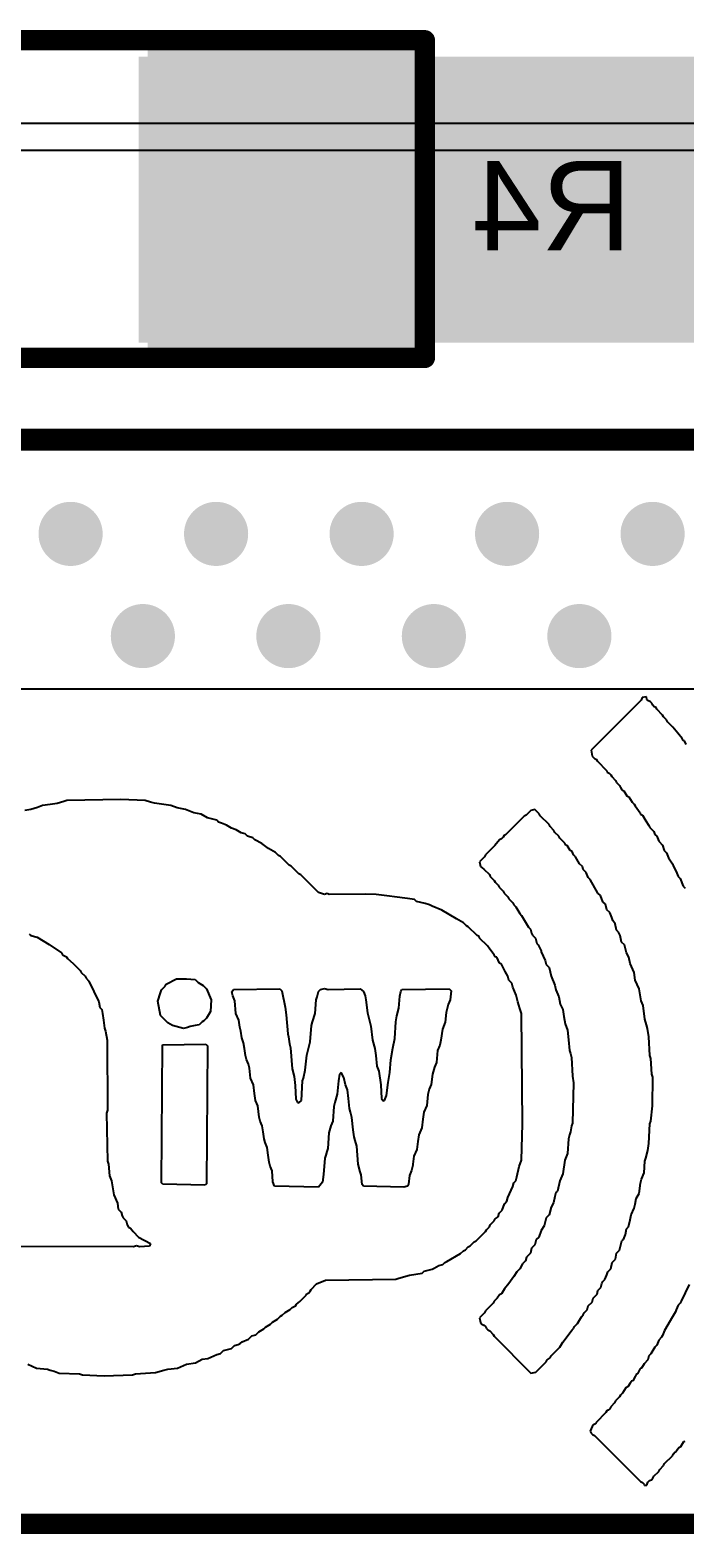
# Model space of a CAD drawing. Header units: millimetres. Extents: x -6 to 110, y 0 to 86.
# Drawn here: x 24.98 to 29.06, y -0.16 to 9.22 of the extents above; entities that cross this region are included whole.
import ezdxf

# ---------------------------------------------------------------- set-up
doc = ezdxf.new("R2010")
doc.units = ezdxf.units.MM
for name, color, linetype in [('BottomLayer', 5, 'Continuous'), ('BottomOverlay', 54, 'Continuous'), ('BottomPaste', 16, 'Continuous'), ('BottomSolder', 6, 'Continuous'), ('Mechanical2', 216, 'Continuous'), ('MidLayer1', 16, 'Continuous'), ('MidLayer2', 76, 'Continuous'), ('TopLayer', 1, 'Continuous'), ('TopOverlay', 2, 'Continuous'), ('ViaHoleLayer', 16, 'Continuous')]:
    doc.layers.add(name, color=color, linetype=linetype)
doc.styles.add('Arial', font='', dxfattribs={"height": 0.2})
doc.styles.get('Arial').set_extended_font_data('Arial')

# ---------------------------------------------------------------- blocks, each defined once
blk = doc.blocks.new('SMDRI127_471MT_16')
at = {"layer": 'TopOverlay', "const_width": 0.127}
blk.add_lwpolyline([(-6.35, -6.2738), (6.3246, -6.2738)], dxfattribs=at)
blk = doc.blocks.new('R___1206_B_31')
at = {"layer": 'BottomLayer'}
for points in [[(-2.032, 0.889), (-0.508, 0.889), (-0.508, -0.889), (-2.032, -0.889)], [(0.508, 0.889), (2.032, 0.889), (2.032, -0.889), (0.508, -0.889)]]:
    blk.add_hatch(color=5, dxfattribs=at).paths.add_polyline_path(points)
at = {"layer": 'BottomPaste'}
for points in [[(-2.032, 0.889), (-0.508, 0.889), (-0.508, -0.889), (-2.032, -0.889)], [(0.508, 0.889), (2.032, 0.889), (2.032, -0.889), (0.508, -0.889)]]:
    blk.add_hatch(color=16, dxfattribs=at).paths.add_polyline_path(points)
at = {"layer": 'BottomSolder'}
for points in [[(-2.1336, 0.9906), (-0.4064, 0.9906), (-0.4064, -0.9906), (-2.1336, -0.9906)], [(0.4064, 0.9906), (2.1336, 0.9906), (2.1336, -0.9906), (0.4064, -0.9906)]]:
    blk.add_hatch(color=6, dxfattribs=at).paths.add_polyline_path(points)
at = {"layer": 'BottomOverlay', "const_width": 0.127}
for points in [[(-2.1336, -0.9906), (-2.1336, 0.9906)], [(-2.1336, 0.9906), (2.1336, 0.9906)], [(2.1336, -0.9906), (2.1336, 0.9906)], [(-2.1336, -0.9906), (2.1336, -0.9906)]]:
    blk.add_lwpolyline(points, dxfattribs=at)
at = {"layer": 'BottomOverlay', "const_width": 0.0635}
for points in [[(-2.16535, 0.9906, 1), (-2.10185, 0.9906, 1)], [(-2.16535, 0.9906, 1), (-2.10185, 0.9906, 1)], [(2.10185, 0.9906, 1), (2.16535, 0.9906, 1)], [(2.10185, 0.9906, 1), (2.16535, 0.9906, 1)], [(-2.16535, -0.9906, 1), (-2.10185, -0.9906, 1)], [(-2.16535, -0.9906, 1), (-2.10185, -0.9906, 1)], [(2.10185, -0.9906, 1), (2.16535, -0.9906, 1)], [(2.10185, -0.9906, 1), (2.16535, -0.9906, 1)]]:
    blk.add_lwpolyline(points, format="xyb", close=True, dxfattribs=at)

msp = doc.modelspace()

# ---------------------------------------------------------------- hatches: boundary and pattern name
at = {"layer": 'BottomLayer'}
msp.add_hatch(color=5, dxfattribs=at).paths.add_polyline_path([(25.6556, 7.2664), (36.5351, 7.2664), (36.5351, 9.0504), (25.6556, 9.0504)])
h = msp.add_hatch(color=5, dxfattribs=at)
edge = h.paths.add_edge_path()
edge.add_arc((25.2315, 6.073), 0.2, 0, 360)
h = msp.add_hatch(color=5, dxfattribs=at)
edge = h.paths.add_edge_path()
edge.add_arc((26.1386, 6.073), 0.2, 0, 360)
h = msp.add_hatch(color=5, dxfattribs=at)
edge = h.paths.add_edge_path()
edge.add_arc((27.0457, 6.073), 0.2, 0, 360)
h = msp.add_hatch(color=5, dxfattribs=at)
edge = h.paths.add_edge_path()
edge.add_arc((27.9528, 6.073), 0.2, 0, 360)
h = msp.add_hatch(color=5, dxfattribs=at)
edge = h.paths.add_edge_path()
edge.add_arc((28.8599, 6.073), 0.2, 0, 360)
h = msp.add_hatch(color=5, dxfattribs=at)
edge = h.paths.add_edge_path()
edge.add_arc((25.6821, 5.4356), 0.2, 0, 360)
h = msp.add_hatch(color=5, dxfattribs=at)
edge = h.paths.add_edge_path()
edge.add_arc((26.5892, 5.4356), 0.2, 0, 360)
h = msp.add_hatch(color=5, dxfattribs=at)
edge = h.paths.add_edge_path()
edge.add_arc((27.4963, 5.4356), 0.2, 0, 360)
h = msp.add_hatch(color=5, dxfattribs=at)
edge = h.paths.add_edge_path()
edge.add_arc((28.4034, 5.4356), 0.2, 0, 360)
at = {"layer": 'MidLayer1'}
h = msp.add_hatch(color=16, dxfattribs=at)
edge = h.paths.add_edge_path()
edge.add_arc((25.2315, 6.073), 0.2, 0, 360)
h = msp.add_hatch(color=16, dxfattribs=at)
edge = h.paths.add_edge_path()
edge.add_arc((26.1386, 6.073), 0.2, 0, 360)
h = msp.add_hatch(color=16, dxfattribs=at)
edge = h.paths.add_edge_path()
edge.add_arc((27.0457, 6.073), 0.2, 0, 360)
h = msp.add_hatch(color=16, dxfattribs=at)
edge = h.paths.add_edge_path()
edge.add_arc((27.9528, 6.073), 0.2, 0, 360)
h = msp.add_hatch(color=16, dxfattribs=at)
edge = h.paths.add_edge_path()
edge.add_arc((28.8599, 6.073), 0.2, 0, 360)
h = msp.add_hatch(color=16, dxfattribs=at)
edge = h.paths.add_edge_path()
edge.add_arc((25.6821, 5.4356), 0.2, 0, 360)
h = msp.add_hatch(color=16, dxfattribs=at)
edge = h.paths.add_edge_path()
edge.add_arc((26.5892, 5.4356), 0.2, 0, 360)
h = msp.add_hatch(color=16, dxfattribs=at)
edge = h.paths.add_edge_path()
edge.add_arc((27.4963, 5.4356), 0.2, 0, 360)
h = msp.add_hatch(color=16, dxfattribs=at)
edge = h.paths.add_edge_path()
edge.add_arc((28.4034, 5.4356), 0.2, 0, 360)
at = {"layer": 'MidLayer2'}
h = msp.add_hatch(color=76, dxfattribs=at)
edge = h.paths.add_edge_path()
edge.add_arc((25.2315, 6.073), 0.2, 0, 360)
h = msp.add_hatch(color=76, dxfattribs=at)
edge = h.paths.add_edge_path()
edge.add_arc((26.1386, 6.073), 0.2, 0, 360)
h = msp.add_hatch(color=76, dxfattribs=at)
edge = h.paths.add_edge_path()
edge.add_arc((27.0457, 6.073), 0.2, 0, 360)
h = msp.add_hatch(color=76, dxfattribs=at)
edge = h.paths.add_edge_path()
edge.add_arc((27.9528, 6.073), 0.2, 0, 360)
h = msp.add_hatch(color=76, dxfattribs=at)
edge = h.paths.add_edge_path()
edge.add_arc((28.8599, 6.073), 0.2, 0, 360)
h = msp.add_hatch(color=76, dxfattribs=at)
edge = h.paths.add_edge_path()
edge.add_arc((25.6821, 5.4356), 0.2, 0, 360)
h = msp.add_hatch(color=76, dxfattribs=at)
edge = h.paths.add_edge_path()
edge.add_arc((26.5892, 5.4356), 0.2, 0, 360)
h = msp.add_hatch(color=76, dxfattribs=at)
edge = h.paths.add_edge_path()
edge.add_arc((27.4963, 5.4356), 0.2, 0, 360)
h = msp.add_hatch(color=76, dxfattribs=at)
edge = h.paths.add_edge_path()
edge.add_arc((28.4034, 5.4356), 0.2, 0, 360)
at = {"layer": 'TopLayer'}
h = msp.add_hatch(color=1, dxfattribs=at)
edge = h.paths.add_edge_path()
edge.add_arc((25.2315, 6.073), 0.2, 0, 360)
h = msp.add_hatch(color=1, dxfattribs=at)
edge = h.paths.add_edge_path()
edge.add_arc((26.1386, 6.073), 0.2, 0, 360)
h = msp.add_hatch(color=1, dxfattribs=at)
edge = h.paths.add_edge_path()
edge.add_arc((27.0457, 6.073), 0.2, 0, 360)
h = msp.add_hatch(color=1, dxfattribs=at)
edge = h.paths.add_edge_path()
edge.add_arc((27.9528, 6.073), 0.2, 0, 360)
h = msp.add_hatch(color=1, dxfattribs=at)
edge = h.paths.add_edge_path()
edge.add_arc((28.8599, 6.073), 0.2, 0, 360)
h = msp.add_hatch(color=1, dxfattribs=at)
edge = h.paths.add_edge_path()
edge.add_arc((25.6821, 5.4356), 0.2, 0, 360)
h = msp.add_hatch(color=1, dxfattribs=at)
edge = h.paths.add_edge_path()
edge.add_arc((26.5892, 5.4356), 0.2, 0, 360)
h = msp.add_hatch(color=1, dxfattribs=at)
edge = h.paths.add_edge_path()
edge.add_arc((27.4963, 5.4356), 0.2, 0, 360)
h = msp.add_hatch(color=1, dxfattribs=at)
edge = h.paths.add_edge_path()
edge.add_arc((28.4034, 5.4356), 0.2, 0, 360)
at = {"layer": 'ViaHoleLayer'}
h = msp.add_hatch(color=16, dxfattribs=at)
edge = h.paths.add_edge_path()
edge.add_arc((25.2315, 6.073), 0.1, 0, 360)
h = msp.add_hatch(color=16, dxfattribs=at)
edge = h.paths.add_edge_path()
edge.add_arc((26.1386, 6.073), 0.1, 0, 360)
h = msp.add_hatch(color=16, dxfattribs=at)
edge = h.paths.add_edge_path()
edge.add_arc((27.0457, 6.073), 0.1, 0, 360)
h = msp.add_hatch(color=16, dxfattribs=at)
edge = h.paths.add_edge_path()
edge.add_arc((27.9528, 6.073), 0.1, 0, 360)
h = msp.add_hatch(color=16, dxfattribs=at)
edge = h.paths.add_edge_path()
edge.add_arc((28.8599, 6.073), 0.1, 0, 360)
h = msp.add_hatch(color=16, dxfattribs=at)
edge = h.paths.add_edge_path()
edge.add_arc((25.6821, 5.4356), 0.1, 0, 360)
h = msp.add_hatch(color=16, dxfattribs=at)
edge = h.paths.add_edge_path()
edge.add_arc((26.5892, 5.4356), 0.1, 0, 360)
h = msp.add_hatch(color=16, dxfattribs=at)
edge = h.paths.add_edge_path()
edge.add_arc((27.4963, 5.4356), 0.1, 0, 360)
h = msp.add_hatch(color=16, dxfattribs=at)
edge = h.paths.add_edge_path()
edge.add_arc((28.4034, 5.4356), 0.1, 0, 360)

# ---------------------------------------------------------------- linework, layer by layer
at = {"layer": 'BottomLayer'}
for p, q in [((21.5763, 6.7248), (33.5026, 6.7248)), ((30.2479, 5.1054), (7.8386, 5.1054))]:
    msp.add_line(p, q, dxfattribs=at)
at = {"layer": 'BottomOverlay'}
for p, q in [((28.7881, 5.035), (28.4768, 4.7237)), ((28.7942, 5.0533), (28.7881, 5.035)), ((28.8216, 5.0563), (28.7942, 5.0533)), ((28.8247, 5.0411), (28.8216, 5.0563)), ((28.8338, 5.0319), (28.8247, 5.0411)), ((28.8461, 5.0258), (28.8338, 5.0319)), ((28.8552, 5.0167), (28.8461, 5.0258)), ((28.8613, 5.0045), (28.8552, 5.0167)), ((28.8705, 4.9953), (28.8613, 5.0045)), ((28.8827, 4.9892), (28.8705, 4.9953)), ((28.8857, 4.9801), (28.8827, 4.9892)), ((28.9223, 4.9434), (28.8857, 4.9801)), ((28.9284, 4.9312), (28.9223, 4.9434)), ((28.9468, 4.9129), (28.9284, 4.9312)), ((28.9529, 4.9007), (28.9468, 4.9129)), ((28.9864, 4.8672), (28.9529, 4.9007)), ((29.0169, 4.8305), (28.9864, 4.8672)), ((29.0444, 4.797), (29.0169, 4.8305)), ((29.0505, 4.7848), (29.0444, 4.797)), ((29.0597, 4.7817), (29.0505, 4.7848)), ((28.4768, 4.7237), (28.4829, 4.6871)), ((29.0688, 4.7603), (29.0597, 4.7817)), ((28.4829, 4.6871), (28.4982, 4.6719)), ((28.4982, 4.6719), (28.5073, 4.6688)), ((28.5073, 4.6688), (28.5134, 4.6566)), ((28.5134, 4.6566), (28.5745, 4.5956)), ((28.5745, 4.5956), (28.5775, 4.5864)), ((28.5775, 4.5864), (28.5897, 4.5803)), ((28.5897, 4.5803), (28.5989, 4.5712)), ((28.5989, 4.5712), (28.605, 4.5589)), ((28.605, 4.5589), (28.6294, 4.5345)), ((28.6294, 4.5345), (28.6355, 4.5223)), ((28.6355, 4.5223), (28.6538, 4.504)), ((28.6538, 4.504), (28.6599, 4.4918)), ((25.2086, 4.4094), (25.1903, 4.4033)), ((25.5443, 4.4155), (25.2086, 4.4094)), ((25.6969, 4.4094), (25.5443, 4.4155)), ((25.7304, 4.4003), (25.6969, 4.4094)), ((28.6599, 4.4918), (28.6691, 4.4766)), ((28.6691, 4.4766), (28.6813, 4.4705)), ((28.6813, 4.4705), (28.6996, 4.4399)), ((28.6996, 4.4399), (28.7118, 4.4338)), ((28.7118, 4.4338), (28.7332, 4.4003)), ((24.9828, 4.3545), (24.9462, 4.3484)), ((25.0255, 4.3667), (24.9828, 4.3545)), ((25.0561, 4.3789), (25.0255, 4.3667)), ((25.1049, 4.385), (25.0561, 4.3789)), ((25.1476, 4.3911), (25.1049, 4.385)), ((25.1903, 4.4033), (25.1476, 4.3911)), ((25.7549, 4.3942), (25.7304, 4.4003)), ((25.8128, 4.385), (25.7549, 4.3942)), ((25.8556, 4.3789), (25.8128, 4.385)), ((25.8952, 4.3636), (25.8556, 4.3789)), ((25.9471, 4.3545), (25.8952, 4.3636)), ((25.999, 4.3331), (25.9471, 4.3545)), ((26.0448, 4.324), (25.999, 4.3331)), ((26.0844, 4.3026), (26.0448, 4.324)), ((28.071, 4.3179), (28.0588, 4.3118)), ((28.1015, 4.3484), (28.071, 4.3179)), ((28.1259, 4.3545), (28.1015, 4.3484)), ((28.1534, 4.327), (28.1259, 4.3545)), ((28.1595, 4.3148), (28.1534, 4.327)), ((28.2144, 4.2599), (28.1595, 4.3148)), ((28.7332, 4.4003), (28.7454, 4.3881)), ((28.7454, 4.3881), (28.7515, 4.3759)), ((28.7515, 4.3759), (28.782, 4.3331)), ((28.782, 4.3331), (28.785, 4.324)), ((28.785, 4.324), (28.7972, 4.3179)), ((28.7972, 4.3179), (28.8186, 4.2843)), ((26.118, 4.2935), (26.0844, 4.3026)), ((26.1424, 4.2874), (26.118, 4.2935)), ((26.1546, 4.2752), (26.1424, 4.2874)), ((26.1729, 4.2691), (26.1546, 4.2752)), ((26.2034, 4.2568), (26.1729, 4.2691)), ((26.2339, 4.2385), (26.2034, 4.2568)), ((26.2645, 4.2263), (26.2339, 4.2385)), ((26.295, 4.208), (26.2645, 4.2263)), ((28.0588, 4.3118), (27.9428, 4.1958)), ((28.2205, 4.2477), (28.2144, 4.2599)), ((28.2449, 4.2233), (28.2205, 4.2477)), ((28.251, 4.2111), (28.2449, 4.2233)), ((28.8186, 4.2843), (28.8369, 4.2538)), ((28.8369, 4.2538), (28.843, 4.2416)), ((28.843, 4.2416), (28.8674, 4.2172)), ((26.3194, 4.2019), (26.295, 4.208)), ((26.3346, 4.1867), (26.3194, 4.2019)), ((26.3682, 4.1775), (26.3346, 4.1867)), ((26.3804, 4.1653), (26.3682, 4.1775)), ((26.4231, 4.1409), (26.3804, 4.1653)), ((26.4659, 4.1104), (26.4231, 4.1409)), ((27.8757, 4.1287), (27.8177, 4.0707)), ((27.9062, 4.1653), (27.8757, 4.1287)), ((27.9184, 4.1714), (27.9062, 4.1653)), ((27.9275, 4.1806), (27.9184, 4.1714)), ((27.9337, 4.1928), (27.9275, 4.1806)), ((27.9428, 4.1958), (27.9337, 4.1928)), ((28.2754, 4.1867), (28.251, 4.2111)), ((28.2815, 4.1745), (28.2754, 4.1867)), ((28.312, 4.1439), (28.2815, 4.1745)), ((28.3181, 4.1317), (28.312, 4.1439)), ((28.3273, 4.1287), (28.3181, 4.1317)), ((28.3456, 4.0982), (28.3273, 4.1287)), ((28.8674, 4.2172), (28.8735, 4.1989)), ((28.8735, 4.1989), (28.8857, 4.1867)), ((28.8857, 4.1867), (28.8979, 4.1561)), ((28.8979, 4.1561), (28.9223, 4.1317)), ((28.9223, 4.1317), (28.9315, 4.0982)), ((26.5086, 4.086), (26.4659, 4.1104)), ((26.5269, 4.0677), (26.5086, 4.086)), ((26.5391, 4.0615), (26.5269, 4.0677)), ((26.594, 4.0066), (26.5391, 4.0615)), ((27.8116, 4.0585), (27.7811, 4.028)), ((27.8177, 4.0707), (27.8116, 4.0585)), ((28.3578, 4.0921), (28.3456, 4.0982)), ((28.367, 4.0707), (28.3578, 4.0921)), ((28.3792, 4.0585), (28.367, 4.0707)), ((28.4036, 4.0158), (28.3792, 4.0585)), ((28.9315, 4.0982), (28.9468, 4.0829)), ((28.9468, 4.0829), (28.959, 4.0524)), ((28.959, 4.0524), (28.9834, 4.0158)), ((26.6062, 4.0005), (26.594, 4.0066)), ((26.6551, 3.9517), (26.6062, 4.0005)), ((26.6673, 3.9456), (26.6551, 3.9517)), ((26.7771, 3.8357), (26.6673, 3.9456)), ((27.7811, 4.028), (27.7872, 3.9975)), ((27.7872, 3.9975), (27.8085, 3.9822)), ((27.8085, 3.9822), (27.8421, 3.9486)), ((27.8421, 3.9486), (27.8482, 3.9364)), ((28.4219, 3.9975), (28.4036, 4.0158)), ((28.428, 3.9792), (28.4219, 3.9975)), ((28.4463, 3.9608), (28.428, 3.9792)), ((28.4585, 3.9303), (28.4463, 3.9608)), ((28.9834, 4.0158), (28.9895, 3.9975)), ((28.9895, 3.9975), (29.0078, 3.967)), ((29.0078, 3.967), (29.02, 3.9364)), ((27.8482, 3.9364), (27.8726, 3.912)), ((27.8726, 3.912), (27.8787, 3.8998)), ((27.8787, 3.8998), (27.897, 3.8815)), ((27.897, 3.8815), (27.9031, 3.8693)), ((27.9031, 3.8693), (27.9275, 3.8449)), ((28.4707, 3.9181), (28.4585, 3.9303)), ((28.5195, 3.8327), (28.4707, 3.9181)), ((29.02, 3.9364), (29.0322, 3.9242)), ((29.0322, 3.9242), (29.0505, 3.8754)), ((29.0505, 3.8754), (29.0627, 3.8632)), ((26.8137, 3.8235), (26.7771, 3.8357)), ((26.832, 3.8296), (26.8137, 3.8235)), ((26.8443, 3.8235), (26.832, 3.8296)), ((27.067, 3.8266), (26.8443, 3.8235)), ((27.1372, 3.8235), (27.067, 3.8266)), ((27.2196, 3.8144), (27.1372, 3.8235)), ((27.2501, 3.8083), (27.2196, 3.8144)), ((27.3325, 3.7991), (27.2501, 3.8083)), ((27.3752, 3.793), (27.3325, 3.7991)), ((27.3874, 3.7808), (27.3752, 3.793)), ((27.4424, 3.7686), (27.3874, 3.7808)), ((27.4698, 3.7594), (27.4424, 3.7686)), ((27.4729, 3.7564), (27.4698, 3.7594)), ((27.4851, 3.7503), (27.4729, 3.7564)), ((27.9275, 3.8449), (27.9337, 3.8327)), ((27.9337, 3.8327), (27.9581, 3.8083)), ((27.9581, 3.8083), (27.9642, 3.7961)), ((27.9642, 3.7961), (27.9886, 3.7717)), ((27.9886, 3.7717), (27.9947, 3.7594)), ((27.9947, 3.7594), (28.0069, 3.7472)), ((28.5348, 3.8174), (28.5195, 3.8327)), ((28.5501, 3.7778), (28.5348, 3.8174)), ((28.5653, 3.7625), (28.5501, 3.7778)), ((28.5745, 3.7289), (28.5653, 3.7625)), ((27.5461, 3.7259), (27.4851, 3.7503)), ((27.6377, 3.671), (27.5461, 3.7259)), ((27.6804, 3.6465), (27.6377, 3.671)), ((28.0069, 3.7472), (28.0313, 3.7045)), ((28.0313, 3.7045), (28.0435, 3.6923)), ((28.0435, 3.6923), (28.0618, 3.6618)), ((28.0618, 3.6618), (28.0862, 3.6191)), ((28.5928, 3.7106), (28.5745, 3.7289)), ((28.605, 3.6801), (28.5928, 3.7106)), ((28.6111, 3.6618), (28.605, 3.6801)), ((28.6263, 3.6404), (28.6111, 3.6618)), ((24.9737, 3.5764), (24.9828, 3.5672)), ((24.9828, 3.5672), (25.0225, 3.558)), ((27.6987, 3.6282), (27.6804, 3.6465)), ((27.7109, 3.6221), (27.6987, 3.6282)), ((27.7658, 3.5672), (27.7109, 3.6221)), ((27.778, 3.5611), (27.7658, 3.5672)), ((28.0862, 3.6191), (28.0984, 3.6069)), ((28.0984, 3.6069), (28.1045, 3.5825)), ((28.1045, 3.5825), (28.1106, 3.5703)), ((28.1106, 3.5703), (28.1289, 3.5519)), ((28.6355, 3.6008), (28.6263, 3.6404)), ((28.6477, 3.5886), (28.6355, 3.6008)), ((28.6569, 3.5672), (28.6477, 3.5886)), ((28.666, 3.5275), (28.6569, 3.5672)), ((25.0225, 3.558), (25.0988, 3.5123)), ((25.0988, 3.5123), (25.1751, 3.4604)), ((27.7811, 3.5519), (27.778, 3.5611)), ((27.8299, 3.5031), (27.7811, 3.5519)), ((27.8452, 3.4818), (27.8299, 3.5031)), ((27.8726, 3.4482), (27.8452, 3.4818)), ((28.1289, 3.5519), (28.1381, 3.5184)), ((28.1381, 3.5184), (28.1473, 3.5092)), ((28.1473, 3.5092), (28.1656, 3.4726)), ((28.1656, 3.4726), (28.1656, 3.4665)), ((28.6843, 3.5092), (28.666, 3.5275)), ((28.6965, 3.4604), (28.6843, 3.5092)), ((25.1751, 3.4604), (25.1812, 3.4482)), ((25.1812, 3.4482), (25.2056, 3.436)), ((25.2056, 3.436), (25.2117, 3.4238)), ((25.2117, 3.4238), (25.2483, 3.3933)), ((25.2483, 3.3933), (25.291, 3.3505)), ((27.8787, 3.436), (27.8726, 3.4482)), ((27.8879, 3.4329), (27.8787, 3.436)), ((27.9062, 3.3963), (27.8879, 3.4329)), ((27.9184, 3.3902), (27.9062, 3.3963)), ((27.9398, 3.3444), (27.9184, 3.3902)), ((28.1656, 3.4665), (28.19, 3.4116)), ((28.19, 3.4116), (28.1961, 3.3872)), ((28.1961, 3.3872), (28.2144, 3.3689)), ((28.7118, 3.4329), (28.6965, 3.4604)), ((28.7209, 3.3933), (28.7118, 3.4329)), ((28.7454, 3.3383), (28.7209, 3.3933)), ((25.291, 3.3505), (25.2971, 3.3383)), ((25.2971, 3.3383), (25.3215, 3.3139)), ((25.3215, 3.3139), (25.3276, 3.3017)), ((25.3276, 3.3017), (25.346, 3.2834)), ((25.346, 3.2834), (25.407, 3.1552)), ((25.8281, 3.2651), (25.8922, 3.2987)), ((25.8922, 3.2987), (25.9532, 3.2987)), ((25.9532, 3.2987), (26.0081, 3.2926)), ((26.0081, 3.2926), (26.0264, 3.2743)), ((27.9581, 3.3139), (27.9398, 3.3444)), ((27.9642, 3.2895), (27.9581, 3.3139)), ((27.9825, 3.2712), (27.9642, 3.2895)), ((28.2144, 3.3689), (28.2266, 3.3139)), ((28.2266, 3.3139), (28.251, 3.259)), ((28.7515, 3.2895), (28.7454, 3.3383)), ((28.7759, 3.2346), (28.7515, 3.2895)), ((25.7762, 3.1583), (25.7915, 3.2102)), ((25.7915, 3.2102), (25.7976, 3.2285)), ((25.7976, 3.2285), (25.822, 3.2529)), ((25.822, 3.2529), (25.8281, 3.2651)), ((26.0264, 3.2743), (26.057, 3.2559)), ((26.057, 3.2559), (26.0783, 3.2346)), ((26.0783, 3.2346), (26.1088, 3.1675)), ((26.237, 3.2163), (26.2462, 3.2315)), ((26.2431, 3.1919), (26.237, 3.2163)), ((26.2553, 3.1613), (26.2431, 3.1919)), ((26.2462, 3.2315), (26.5361, 3.2346)), ((26.5361, 3.2346), (26.5483, 3.2224)), ((26.5483, 3.2224), (26.5696, 3.1217)), ((26.768, 3.1858), (26.7771, 3.2193)), ((26.7771, 3.2193), (26.7893, 3.2315)), ((26.7893, 3.2315), (26.8137, 3.2376)), ((26.8137, 3.2376), (26.8382, 3.2315)), ((26.8382, 3.2315), (27.0365, 3.2346)), ((27.0365, 3.2346), (27.0579, 3.2193)), ((27.0579, 3.2193), (27.067, 3.1919)), ((27.067, 3.1919), (27.0731, 3.1675)), ((27.2837, 3.1888), (27.2898, 3.2193)), ((27.2898, 3.2193), (27.2959, 3.2315)), ((27.2959, 3.2315), (27.5919, 3.2346)), ((27.5919, 3.2346), (27.6041, 3.2224)), ((27.6041, 3.2224), (27.598, 3.1675)), ((27.9886, 3.2468), (27.9825, 3.2712)), ((28.0099, 3.1949), (27.9886, 3.2468)), ((28.0191, 3.1552), (28.0099, 3.1949)), ((28.251, 3.259), (28.2571, 3.2285)), ((28.2571, 3.2285), (28.2754, 3.1858)), ((28.7881, 3.1613), (28.7759, 3.2346)), ((25.407, 3.1552), (25.4131, 3.1186)), ((25.4131, 3.1186), (25.4253, 3.1064)), ((25.4253, 3.1064), (25.4314, 3.082)), ((25.7915, 3.0698), (25.7762, 3.1583)), ((26.1088, 3.1675), (26.1027, 3.0942)), ((26.2614, 3.082), (26.2553, 3.1613)), ((26.5696, 3.1217), (26.5757, 3.0729)), ((26.7558, 3.082), (26.7619, 3.1675)), ((26.7619, 3.1675), (26.768, 3.1858)), ((27.0731, 3.1675), (27.0823, 3.0851)), ((27.2654, 3.0668), (27.2776, 3.1156)), ((27.2776, 3.1156), (27.2837, 3.1888)), ((27.5858, 3.1369), (27.5736, 3.0881)), ((27.598, 3.1675), (27.5858, 3.1369)), ((28.0313, 3.1125), (28.0191, 3.1552)), ((28.0435, 3.082), (28.0313, 3.1125)), ((28.2754, 3.1858), (28.2846, 3.14)), ((28.2846, 3.14), (28.2998, 3.1064)), ((28.2998, 3.1064), (28.3059, 3.0637)), ((28.8003, 3.1308), (28.7881, 3.1613)), ((28.8125, 3.0454), (28.8003, 3.1308)), ((25.4314, 3.082), (25.4375, 3.0393)), ((25.4375, 3.0393), (25.4436, 2.9905)), ((25.8373, 3.024), (25.7915, 3.0698)), ((25.8678, 3.0057), (25.8373, 3.024)), ((25.9349, 2.9874), (25.8678, 3.0057)), ((26.0081, 3.0057), (25.9776, 2.9996)), ((26.0325, 3.0118), (26.0081, 3.0057)), ((26.0509, 3.0301), (26.0325, 3.0118)), ((26.0631, 3.0362), (26.0509, 3.0301)), ((26.0783, 3.0515), (26.0631, 3.0362)), ((26.0844, 3.0637), (26.0783, 3.0515)), ((26.1027, 3.0942), (26.0844, 3.0637)), ((26.2797, 3.0393), (26.2614, 3.082)), ((26.2858, 2.9966), (26.2797, 3.0393)), ((26.5757, 3.0729), (26.5849, 2.9538)), ((26.7252, 2.905), (26.7344, 3.0057)), ((26.7344, 3.0057), (26.7405, 3.0301)), ((26.7405, 3.0301), (26.7558, 3.082)), ((27.0823, 3.0851), (27.0914, 3.0515)), ((27.0914, 3.0515), (27.1036, 3.0027)), ((27.1036, 3.0027), (27.1128, 2.9142)), ((27.2532, 2.9264), (27.2593, 3.0301)), ((27.2593, 3.0301), (27.2654, 3.0668)), ((27.5675, 3.0271), (27.5492, 2.9844)), ((27.5736, 3.0881), (27.5675, 3.0271)), ((28.0496, 2.3924), (28.0435, 3.082)), ((28.3059, 3.0637), (28.3151, 3.0179)), ((28.3151, 3.0179), (28.3303, 2.9783)), ((28.8216, 3.0118), (28.8125, 3.0454)), ((28.8277, 2.9874), (28.8216, 3.0118)), ((25.4436, 2.9905), (25.4497, 2.9722)), ((25.4497, 2.9722), (25.4589, 2.9142)), ((25.4589, 2.9142), (25.4619, 2.4778)), ((25.9593, 2.9935), (25.9349, 2.9874)), ((25.9776, 2.9996), (25.9593, 2.9935)), ((26.2919, 2.9722), (26.2858, 2.9966)), ((26.298, 2.9294), (26.2919, 2.9722)), ((26.3102, 2.8989), (26.298, 2.9294)), ((26.5849, 2.9538), (26.591, 2.9355)), ((26.591, 2.9355), (26.5971, 2.8928)), ((27.1128, 2.9142), (27.128, 2.8623)), ((27.241, 2.8653), (27.2532, 2.9264)), ((27.54, 2.9142), (27.5339, 2.8837)), ((27.5492, 2.9844), (27.54, 2.9142)), ((28.3303, 2.9783), (28.3365, 2.9172)), ((28.3365, 2.9172), (28.3426, 2.8501)), ((28.8369, 2.9355), (28.8277, 2.9874)), ((28.843, 2.8196), (28.8369, 2.9355)), ((25.7976, 2.0262), (25.8037, 2.8867)), ((25.8037, 2.8867), (26.0753, 2.8898)), ((26.0753, 2.8898), (26.0844, 2.8806)), ((26.0844, 2.8806), (26.0783, 2.0201)), ((26.3163, 2.8623), (26.3102, 2.8989)), ((26.3224, 2.8196), (26.3163, 2.8623)), ((26.3285, 2.7952), (26.3224, 2.8196)), ((26.5971, 2.8928), (26.6032, 2.8684)), ((26.6032, 2.8684), (26.6123, 2.7372)), ((26.6947, 2.728), (26.7039, 2.8226)), ((26.7039, 2.8226), (26.7161, 2.8715)), ((26.7161, 2.8715), (26.7252, 2.905)), ((27.128, 2.8623), (27.1341, 2.8196)), ((27.1341, 2.8196), (27.1403, 2.7524)), ((27.2287, 2.7921), (27.241, 2.8653)), ((27.5186, 2.8501), (27.5125, 2.7769)), ((27.5339, 2.8837), (27.5186, 2.8501)), ((28.3426, 2.8501), (28.3487, 2.8318)), ((28.3487, 2.8318), (28.3548, 2.8074)), ((28.8491, 2.8013), (28.843, 2.8196)), ((26.3408, 2.7646), (26.3285, 2.7952)), ((26.3469, 2.7402), (26.3408, 2.7646)), ((26.353, 2.6792), (26.3469, 2.7402)), ((26.6123, 2.7372), (26.6245, 2.6884)), ((26.6825, 2.6792), (26.6947, 2.728)), ((27.1403, 2.7524), (27.1525, 2.7219)), ((27.1525, 2.7219), (27.1647, 2.6365)), ((27.2226, 2.7128), (27.2287, 2.7921)), ((27.5003, 2.7463), (27.4881, 2.7036)), ((27.5125, 2.7769), (27.5003, 2.7463)), ((28.3548, 2.8074), (28.3609, 2.6914)), ((28.8552, 2.7036), (28.8491, 2.8013)), ((26.3713, 2.6365), (26.353, 2.6792)), ((26.3774, 2.5816), (26.3713, 2.6365)), ((26.6245, 2.6884), (26.6306, 2.6334)), ((26.6306, 2.6334), (26.6367, 2.548)), ((26.6703, 2.5388), (26.6764, 2.6609)), ((26.6764, 2.6609), (26.6825, 2.6792)), ((26.9022, 2.6609), (26.8931, 2.5785)), ((26.9083, 2.7036), (26.9022, 2.6609)), ((26.9175, 2.7128), (26.9083, 2.7036)), ((26.9358, 2.6823), (26.9175, 2.7128)), ((26.945, 2.6365), (26.9358, 2.6823)), ((26.9572, 2.606), (26.945, 2.6365)), ((27.1647, 2.6365), (27.1708, 2.551)), ((27.2013, 2.5694), (27.2104, 2.6517)), ((27.2104, 2.6517), (27.2226, 2.7128)), ((27.479, 2.6395), (27.4668, 2.609)), ((27.4881, 2.7036), (27.479, 2.6395)), ((28.3609, 2.6914), (28.367, 2.6487)), ((28.367, 2.6487), (28.3609, 2.3985)), ((28.8613, 2.6853), (28.8552, 2.7036)), ((28.8583, 2.5053), (28.8613, 2.6853)), ((26.3835, 2.5388), (26.3774, 2.5816)), ((26.3987, 2.5053), (26.3835, 2.5388)), ((26.6367, 2.548), (26.6459, 2.5266)), ((26.6551, 2.5236), (26.6703, 2.5388)), ((26.8931, 2.5785), (26.8778, 2.5266)), ((26.9633, 2.551), (26.9572, 2.606)), ((26.9694, 2.49), (26.9633, 2.551)), ((27.1708, 2.551), (27.1799, 2.5358)), ((27.1799, 2.5358), (27.1891, 2.5388)), ((27.1891, 2.5388), (27.2013, 2.5694)), ((27.4576, 2.5755), (27.4515, 2.5083)), ((27.4668, 2.609), (27.4576, 2.5755)), ((25.4619, 2.4778), (25.4558, 2.4595)), ((25.4558, 2.4595), (25.4619, 2.1604)), ((26.4079, 2.4351), (26.3987, 2.5053)), ((26.6459, 2.5266), (26.6551, 2.5236)), ((26.8717, 2.5022), (26.8656, 2.4107)), ((26.8778, 2.5266), (26.8717, 2.5022)), ((26.9755, 2.4656), (26.9694, 2.49)), ((26.9846, 2.432), (26.9755, 2.4656)), ((27.4332, 2.4656), (27.4271, 2.4229)), ((27.4515, 2.5083), (27.4332, 2.4656)), ((28.8491, 2.4107), (28.8583, 2.5053)), ((26.414, 2.4107), (26.4079, 2.4351)), ((26.4262, 2.3802), (26.414, 2.4107)), ((26.4323, 2.3435), (26.4262, 2.3802)), ((26.8534, 2.3802), (26.8412, 2.3374)), ((26.8656, 2.4107), (26.8534, 2.3802)), ((26.9938, 2.3557), (26.9846, 2.432)), ((26.9999, 2.313), (26.9938, 2.3557)), ((27.421, 2.368), (27.4027, 2.3252)), ((27.4271, 2.4229), (27.421, 2.368)), ((28.0435, 2.1665), (28.0496, 2.3924)), ((28.3548, 2.3802), (28.3487, 2.3435)), ((28.3609, 2.3985), (28.3548, 2.3802)), ((28.8369, 2.2703), (28.843, 2.3924)), ((28.843, 2.3924), (28.8491, 2.4107)), ((26.4384, 2.3008), (26.4323, 2.3435)), ((26.4445, 2.2764), (26.4384, 2.3008)), ((26.4567, 2.2459), (26.4445, 2.2764)), ((26.8412, 2.3374), (26.8351, 2.2398)), ((27.006, 2.2886), (26.9999, 2.313)), ((27.0151, 2.255), (27.006, 2.2886)), ((27.0243, 2.1421), (27.0151, 2.255)), ((27.3966, 2.2825), (27.3905, 2.2337)), ((27.4027, 2.3252), (27.3966, 2.2825)), ((28.3365, 2.3008), (28.3303, 2.2093)), ((28.3426, 2.3252), (28.3365, 2.3008)), ((28.3487, 2.3435), (28.3426, 2.3252)), ((28.8308, 2.2276), (28.8369, 2.2703)), ((25.4619, 2.1604), (25.468, 2.1421)), ((26.4628, 2.1971), (26.4567, 2.2459)), ((26.4689, 2.1543), (26.4628, 2.1971)), ((26.8168, 2.1788), (26.8076, 2.0781)), ((26.8229, 2.1971), (26.8168, 2.1788)), ((26.829, 2.2215), (26.8229, 2.1971)), ((26.8351, 2.2398), (26.829, 2.2215)), ((27.3722, 2.191), (27.3661, 2.1421)), ((27.3905, 2.2337), (27.3722, 2.191)), ((28.0282, 2.1269), (28.0435, 2.1665)), ((28.312, 2.1665), (28.2998, 2.0811)), ((28.3303, 2.2093), (28.312, 2.1665)), ((28.8064, 2.0872), (28.8125, 2.1604)), ((28.8125, 2.1604), (28.8186, 2.1788)), ((28.8186, 2.1788), (28.8308, 2.2276)), ((25.468, 2.1421), (25.4741, 2.0689)), ((25.4741, 2.0689), (25.4863, 2.0384)), ((26.475, 2.1299), (26.4689, 2.1543)), ((26.4872, 2.0994), (26.475, 2.1299)), ((26.4933, 2.0323), (26.4872, 2.0994)), ((26.8076, 2.0781), (26.8015, 2.0292)), ((27.0365, 2.0933), (27.0243, 2.1421)), ((27.0426, 2.075), (27.0365, 2.0933)), ((27.0487, 2.014), (27.0426, 2.075)), ((27.3447, 2.072), (27.3386, 2.017)), ((27.3569, 2.1025), (27.3447, 2.072)), ((27.3661, 2.136), (27.3569, 2.1025)), ((27.3661, 2.1421), (27.3661, 2.136)), ((28.013, 2.0628), (28.0282, 2.1269)), ((28.2998, 2.0811), (28.2815, 2.0384)), ((28.7911, 2.0475), (28.8064, 2.0872)), ((25.4863, 2.0384), (25.5016, 1.9499)), ((25.8067, 2.017), (25.7976, 2.0262)), ((26.0692, 2.0109), (25.8067, 2.017)), ((26.0722, 2.014), (26.0692, 2.0109)), ((26.0783, 2.0201), (26.0722, 2.014)), ((26.5025, 2.0048), (26.4933, 2.0323)), ((26.7771, 1.9987), (26.5025, 2.0048)), ((26.7863, 2.0079), (26.7771, 1.9987)), ((26.8015, 2.0292), (26.7863, 2.0079)), ((27.0579, 2.0048), (27.0487, 2.014)), ((27.3081, 1.9987), (27.0579, 2.0048)), ((27.3325, 2.0048), (27.3081, 1.9987)), ((27.3386, 2.017), (27.3325, 2.0048)), ((27.9581, 1.9346), (27.9886, 2.0018)), ((27.9886, 2.0018), (27.9947, 2.0262)), ((27.9947, 2.0262), (28.0069, 2.0384)), ((28.0069, 2.0384), (28.013, 2.0628)), ((28.2663, 1.9743), (28.2571, 1.9651)), ((28.2815, 2.0384), (28.2663, 1.9743)), ((28.7759, 1.959), (28.785, 2.0231)), ((28.785, 2.0231), (28.7911, 2.0475)), ((25.5016, 1.9499), (25.5229, 1.898)), ((25.5229, 1.898), (25.529, 1.8614)), ((27.9214, 1.8553), (27.9367, 1.895)), ((27.9367, 1.895), (27.952, 1.9102)), ((27.952, 1.9102), (27.9581, 1.9346)), ((28.2419, 1.9011), (28.2266, 1.8736)), ((28.251, 1.9407), (28.2419, 1.9011)), ((28.2571, 1.9651), (28.251, 1.9407)), ((28.7454, 1.8675), (28.7515, 1.8919)), ((28.7515, 1.8919), (28.7576, 1.9285)), ((28.7576, 1.9285), (28.7759, 1.959)), ((25.529, 1.8614), (25.5474, 1.8431)), ((25.5474, 1.8431), (25.5535, 1.8187)), ((25.5535, 1.8187), (25.5596, 1.8065)), ((25.5596, 1.8065), (25.5779, 1.7882)), ((25.5779, 1.7882), (25.584, 1.7637)), ((27.8482, 1.7637), (27.8726, 1.7882)), ((27.8726, 1.7882), (27.8787, 1.8004)), ((27.8787, 1.8004), (27.897, 1.8126)), ((27.897, 1.8126), (27.9031, 1.837)), ((27.9031, 1.837), (27.9214, 1.8553)), ((28.1961, 1.8065), (28.1839, 1.7576)), ((28.2144, 1.8248), (28.1961, 1.8065)), ((28.2266, 1.8736), (28.2144, 1.8248)), ((28.7087, 1.7515), (28.7209, 1.7943)), ((28.7209, 1.7943), (28.727, 1.8248)), ((28.727, 1.8248), (28.7454, 1.8675)), ((25.584, 1.7637), (25.5931, 1.7485)), ((25.5931, 1.7485), (25.6053, 1.7424)), ((25.6053, 1.7424), (25.6206, 1.721)), ((25.6206, 1.721), (25.6542, 1.6875)), ((27.7597, 1.663), (27.8177, 1.721)), ((27.8177, 1.721), (27.8238, 1.7332)), ((27.8238, 1.7332), (27.8421, 1.7515)), ((27.8421, 1.7515), (27.8482, 1.7637)), ((28.1656, 1.7271), (28.1503, 1.6875)), ((28.1839, 1.7576), (28.1656, 1.7271)), ((28.6782, 1.6722), (28.6904, 1.7027)), ((28.6904, 1.7027), (28.6965, 1.7393)), ((28.6965, 1.7393), (28.7087, 1.7515)), ((25.6236, 1.6264), (23.6585, 1.6325)), ((25.642, 1.6325), (25.6236, 1.6264)), ((25.6603, 1.6264), (25.642, 1.6325)), ((25.6542, 1.6875), (25.7304, 1.6478)), ((25.7243, 1.6295), (25.6603, 1.6264)), ((25.7304, 1.6478), (25.7243, 1.6295)), ((27.6621, 1.5837), (27.6804, 1.602)), ((27.6804, 1.602), (27.6926, 1.6081)), ((27.6926, 1.6081), (27.7109, 1.6264)), ((27.7109, 1.6264), (27.7231, 1.6325)), ((27.7231, 1.6325), (27.7475, 1.6569)), ((27.7475, 1.6569), (27.7597, 1.663)), ((28.1045, 1.6173), (28.0984, 1.5868)), ((28.1259, 1.6386), (28.1045, 1.6173)), ((28.135, 1.6722), (28.1259, 1.6386)), ((28.1503, 1.6875), (28.135, 1.6722)), ((28.6355, 1.5868), (28.6538, 1.6051)), ((28.6538, 1.6051), (28.6599, 1.6295)), ((28.6599, 1.6295), (28.6691, 1.663)), ((28.6691, 1.663), (28.6782, 1.6722)), ((27.4973, 1.4922), (27.5278, 1.5105)), ((27.5278, 1.5105), (27.5522, 1.5166)), ((27.5522, 1.5166), (27.5644, 1.5288)), ((27.5644, 1.5288), (27.5766, 1.5349)), ((27.5766, 1.5349), (27.6621, 1.5837)), ((28.0496, 1.5196), (28.0313, 1.4891)), ((28.0679, 1.5379), (28.0496, 1.5196)), ((28.074, 1.5623), (28.0679, 1.5379)), ((28.0984, 1.5868), (28.074, 1.5623)), ((28.5989, 1.4891), (28.608, 1.5288)), ((28.608, 1.5288), (28.6294, 1.5501)), ((28.6294, 1.5501), (28.6355, 1.5868)), ((26.7649, 1.3945), (26.8198, 1.4189)), ((26.8198, 1.4189), (27.2593, 1.425)), ((27.2593, 1.425), (27.2776, 1.4311)), ((27.2776, 1.4311), (27.3447, 1.4494)), ((27.3447, 1.4494), (27.424, 1.4616)), ((27.424, 1.4616), (27.4362, 1.4739)), ((27.4362, 1.4739), (27.4851, 1.4861)), ((27.4851, 1.4861), (27.4973, 1.4922)), ((27.9947, 1.4403), (27.9642, 1.3976)), ((28.013, 1.4708), (27.9947, 1.4403)), ((28.0313, 1.4891), (28.013, 1.4708)), ((28.544, 1.3976), (28.5501, 1.4098)), ((28.5501, 1.4098), (28.5623, 1.422)), ((28.5623, 1.422), (28.5745, 1.4525)), ((28.5745, 1.4525), (28.5806, 1.4708)), ((28.5806, 1.4708), (28.5989, 1.4891)), ((26.6612, 1.2847), (26.7008, 1.3243)), ((26.7008, 1.3243), (26.7039, 1.3335)), ((26.7039, 1.3335), (26.7161, 1.3396)), ((26.7161, 1.3396), (26.7252, 1.3487)), ((26.7252, 1.3487), (26.7313, 1.3609)), ((26.7313, 1.3609), (26.7649, 1.3945)), ((27.9062, 1.3274), (27.8909, 1.306)), ((27.9184, 1.3335), (27.9062, 1.3274)), ((27.9367, 1.364), (27.9184, 1.3335)), ((27.9642, 1.3976), (27.9367, 1.364)), ((28.489, 1.306), (28.5134, 1.3304)), ((28.5134, 1.3304), (28.5195, 1.3548)), ((28.5195, 1.3548), (28.5379, 1.3732)), ((28.5379, 1.3732), (28.544, 1.3976)), ((29.0871, 1.3915), (29.0383, 1.2877)), ((26.5696, 1.2175), (26.6001, 1.2358)), ((26.6001, 1.2358), (26.6123, 1.248)), ((26.6123, 1.248), (26.6337, 1.2572)), ((26.6337, 1.2572), (26.6398, 1.2694)), ((26.6398, 1.2694), (26.6612, 1.2847)), ((27.8177, 1.2267), (27.8116, 1.2145)), ((27.8665, 1.2755), (27.8177, 1.2267)), ((27.8726, 1.2877), (27.8665, 1.2755)), ((27.8909, 1.306), (27.8726, 1.2877)), ((28.4341, 1.2145), (28.4524, 1.2328)), ((28.4524, 1.2328), (28.4585, 1.2572)), ((28.4585, 1.2572), (28.4829, 1.2816)), ((28.4829, 1.2816), (28.489, 1.306)), ((29.0017, 1.2206), (28.9834, 1.1901)), ((29.0078, 1.2328), (29.0017, 1.2206)), ((29.02, 1.2633), (29.0078, 1.2328)), ((29.0322, 1.2755), (29.02, 1.2633)), ((29.0383, 1.2877), (29.0322, 1.2755)), ((26.4353, 1.1138), (26.4476, 1.126)), ((26.4476, 1.126), (26.4781, 1.1443)), ((26.4781, 1.1443), (26.4903, 1.1565)), ((26.4903, 1.1565), (26.5208, 1.1748)), ((26.5208, 1.1748), (26.5391, 1.1931)), ((26.5391, 1.1931), (26.5513, 1.1992)), ((26.5513, 1.1992), (26.5696, 1.2175)), ((27.8116, 1.2145), (27.7811, 1.184)), ((27.7811, 1.184), (27.7872, 1.1534)), ((27.7872, 1.1534), (27.7963, 1.1443)), ((27.7963, 1.1443), (27.8085, 1.1382)), ((27.8085, 1.1382), (27.8177, 1.129)), ((27.8177, 1.129), (27.8238, 1.1168)), ((28.367, 1.1168), (28.3731, 1.129)), ((28.3731, 1.129), (28.3914, 1.1473)), ((28.3914, 1.1473), (28.4158, 1.1901)), ((28.4158, 1.1901), (28.428, 1.2023)), ((28.428, 1.2023), (28.4341, 1.2145)), ((28.9834, 1.1901), (28.9345, 1.1046)), ((26.2889, 1.0222), (26.3011, 1.0344)), ((26.3011, 1.0344), (26.3408, 1.0497)), ((26.3408, 1.0497), (26.3621, 1.0711)), ((26.3621, 1.0711), (26.3865, 1.0772)), ((26.3865, 1.0772), (26.4048, 1.0955)), ((26.4048, 1.0955), (26.4353, 1.1138)), ((27.8238, 1.1168), (27.8329, 1.1077)), ((27.8329, 1.1077), (27.8452, 1.1016)), ((27.8452, 1.1016), (27.8665, 1.0802)), ((27.8665, 1.0802), (27.8726, 1.068)), ((27.8726, 1.068), (28.1015, 0.8391)), ((28.2998, 1.0314), (28.3578, 1.1077)), ((28.3578, 1.1077), (28.367, 1.1168)), ((28.8979, 1.0436), (28.8857, 1.0131)), ((28.9162, 1.0619), (28.8979, 1.0436)), ((28.9223, 1.0741), (28.9162, 1.0619)), ((28.9345, 1.1046), (28.9223, 1.0741)), ((26.0875, 0.9307), (26.1424, 0.9551)), ((26.1424, 0.9551), (26.1668, 0.9612)), ((26.1668, 0.9612), (26.1851, 0.9795)), ((26.1851, 0.9795), (26.2339, 0.9917)), ((26.2339, 0.9917), (26.2523, 1.01)), ((26.2523, 1.01), (26.2767, 1.0161)), ((26.2767, 1.0161), (26.2889, 1.0222)), ((28.2205, 0.9337), (28.2266, 0.9459)), ((28.2266, 0.9459), (28.2815, 1.0009)), ((28.2815, 1.0009), (28.2998, 1.0314)), ((28.8369, 0.9459), (28.8308, 0.9215)), ((28.8491, 0.9581), (28.8369, 0.9459)), ((28.8735, 1.0009), (28.8491, 0.9581)), ((28.8857, 1.0131), (28.8735, 1.0009)), ((24.9645, 0.8941), (25.0194, 0.8697)), ((25.0194, 0.8697), (25.0866, 0.8635)), ((25.0866, 0.8635), (25.1049, 0.8574)), ((25.1049, 0.8574), (25.1293, 0.8513)), ((25.1293, 0.8513), (25.1598, 0.8391)), ((25.761, 0.8422), (25.8128, 0.8574)), ((25.8128, 0.8574), (25.8373, 0.8635)), ((25.8373, 0.8635), (25.8983, 0.8697)), ((25.8983, 0.8697), (25.9532, 0.8941)), ((25.9532, 0.8941), (26.0112, 0.9032)), ((26.0112, 0.9032), (26.0509, 0.9246)), ((26.0509, 0.9246), (26.0875, 0.9307)), ((28.1015, 0.8391), (28.132, 0.8452)), ((28.132, 0.8452), (28.1961, 0.9093)), ((28.1961, 0.9093), (28.2022, 0.9215)), ((28.2022, 0.9215), (28.2205, 0.9337)), ((28.782, 0.8666), (28.7667, 0.833)), ((28.7911, 0.8697), (28.782, 0.8666)), ((28.8064, 0.8971), (28.7911, 0.8697)), ((28.8308, 0.9215), (28.8064, 0.8971)), ((25.1598, 0.8391), (25.288, 0.833)), ((25.288, 0.833), (25.3063, 0.8269)), ((25.3063, 0.8269), (25.4406, 0.8208)), ((25.4406, 0.8208), (25.6175, 0.8269)), ((25.6175, 0.8269), (25.6358, 0.833)), ((25.6358, 0.833), (25.761, 0.8422)), ((28.7057, 0.7537), (28.6935, 0.7476)), ((28.7209, 0.7751), (28.7057, 0.7537)), ((28.727, 0.7873), (28.7209, 0.7751)), ((28.7362, 0.7903), (28.727, 0.7873)), ((28.7515, 0.8178), (28.7362, 0.7903)), ((28.7576, 0.83), (28.7515, 0.8178)), ((28.7667, 0.833), (28.7576, 0.83)), ((28.6294, 0.6652), (28.6233, 0.653)), ((28.6538, 0.6896), (28.6294, 0.6652)), ((28.6599, 0.7018), (28.6538, 0.6896)), ((28.6721, 0.714), (28.6599, 0.7018)), ((28.6935, 0.7476), (28.6721, 0.714)), ((28.5684, 0.592), (28.5073, 0.5309)), ((28.5745, 0.6042), (28.5684, 0.592)), ((28.5836, 0.6072), (28.5745, 0.6042)), ((28.5928, 0.6164), (28.5836, 0.6072)), ((28.5989, 0.6286), (28.5928, 0.6164)), ((28.6233, 0.653), (28.5989, 0.6286)), ((28.4829, 0.5065), (28.4707, 0.476)), ((28.4707, 0.476), (28.4768, 0.4638)), ((28.4921, 0.5157), (28.4829, 0.5065)), ((28.5043, 0.5218), (28.4921, 0.5157)), ((28.5073, 0.5309), (28.5043, 0.5218)), ((28.4768, 0.4638), (28.486, 0.4546)), ((28.486, 0.4546), (28.4982, 0.4485)), ((28.4982, 0.4485), (28.785, 0.1617)), ((29.0139, 0.36), (29.023, 0.3753)), ((29.023, 0.3753), (29.0353, 0.3814)), ((29.0353, 0.3814), (29.0536, 0.4119)), ((29.0536, 0.4119), (29.0627, 0.415)), ((28.9345, 0.2746), (28.9834, 0.3234)), ((28.9834, 0.3234), (28.9895, 0.3356)), ((28.9895, 0.3356), (28.9986, 0.3448)), ((28.9986, 0.3448), (29.0078, 0.3478)), ((29.0078, 0.3478), (29.0139, 0.36)), ((28.8613, 0.1831), (28.8674, 0.1953)), ((28.8674, 0.1953), (28.8979, 0.2258)), ((28.8979, 0.2258), (28.904, 0.238)), ((28.904, 0.238), (28.9284, 0.2624)), ((28.9284, 0.2624), (28.9345, 0.2746)), ((28.785, 0.1617), (28.7972, 0.1556)), ((28.7972, 0.1556), (28.8064, 0.1464)), ((28.8064, 0.1464), (28.8094, 0.1373)), ((28.8094, 0.1373), (28.8247, 0.1403)), ((28.8247, 0.1403), (28.8308, 0.1586)), ((28.8308, 0.1586), (28.84, 0.1678)), ((28.84, 0.1678), (28.8522, 0.1739)), ((28.8522, 0.1739), (28.8613, 0.1831))]:
    msp.add_line(p, q, dxfattribs=at)
at = {"layer": 'Mechanical2', "const_width": 0.127}
msp.add_lwpolyline([(0, -0.101), (37, -0.101)], dxfattribs=at)
at = {"layer": 'MidLayer1'}
for p, q in [((33.1076, 8.6325), (22.838, 8.6325)), ((22.838, 8.4675), (33.1076, 8.4675)), ((30.2479, 5.1054), (0, 5.1054))]:
    msp.add_line(p, q, dxfattribs=at)
at = {"layer": 'MidLayer2'}
msp.add_line((30.2479, 5.1054), (0, 5.1054), dxfattribs=at)
at = {"layer": 'TopLayer'}
msp.add_line((30.2479, 5.1054), (0, 5.1054), dxfattribs=at)

# ---------------------------------------------------------------- block references
for name, p in [('SMDRI127_471MT_16', (30.2132, 12.9286)), ('R___1206_B_31', (25.3064, 8.1614))]:
    msp.add_blockref(name, p)

# ---------------------------------------------------------------- texts
at = {"layer": 'BottomOverlay', "style": 'Arial', "text_generation_flag": 2}
msp.add_text('R4', height=0.5588, dxfattribs=at).set_placement((28.73, 7.8408))

doc.saveas('drawing.dxf')
